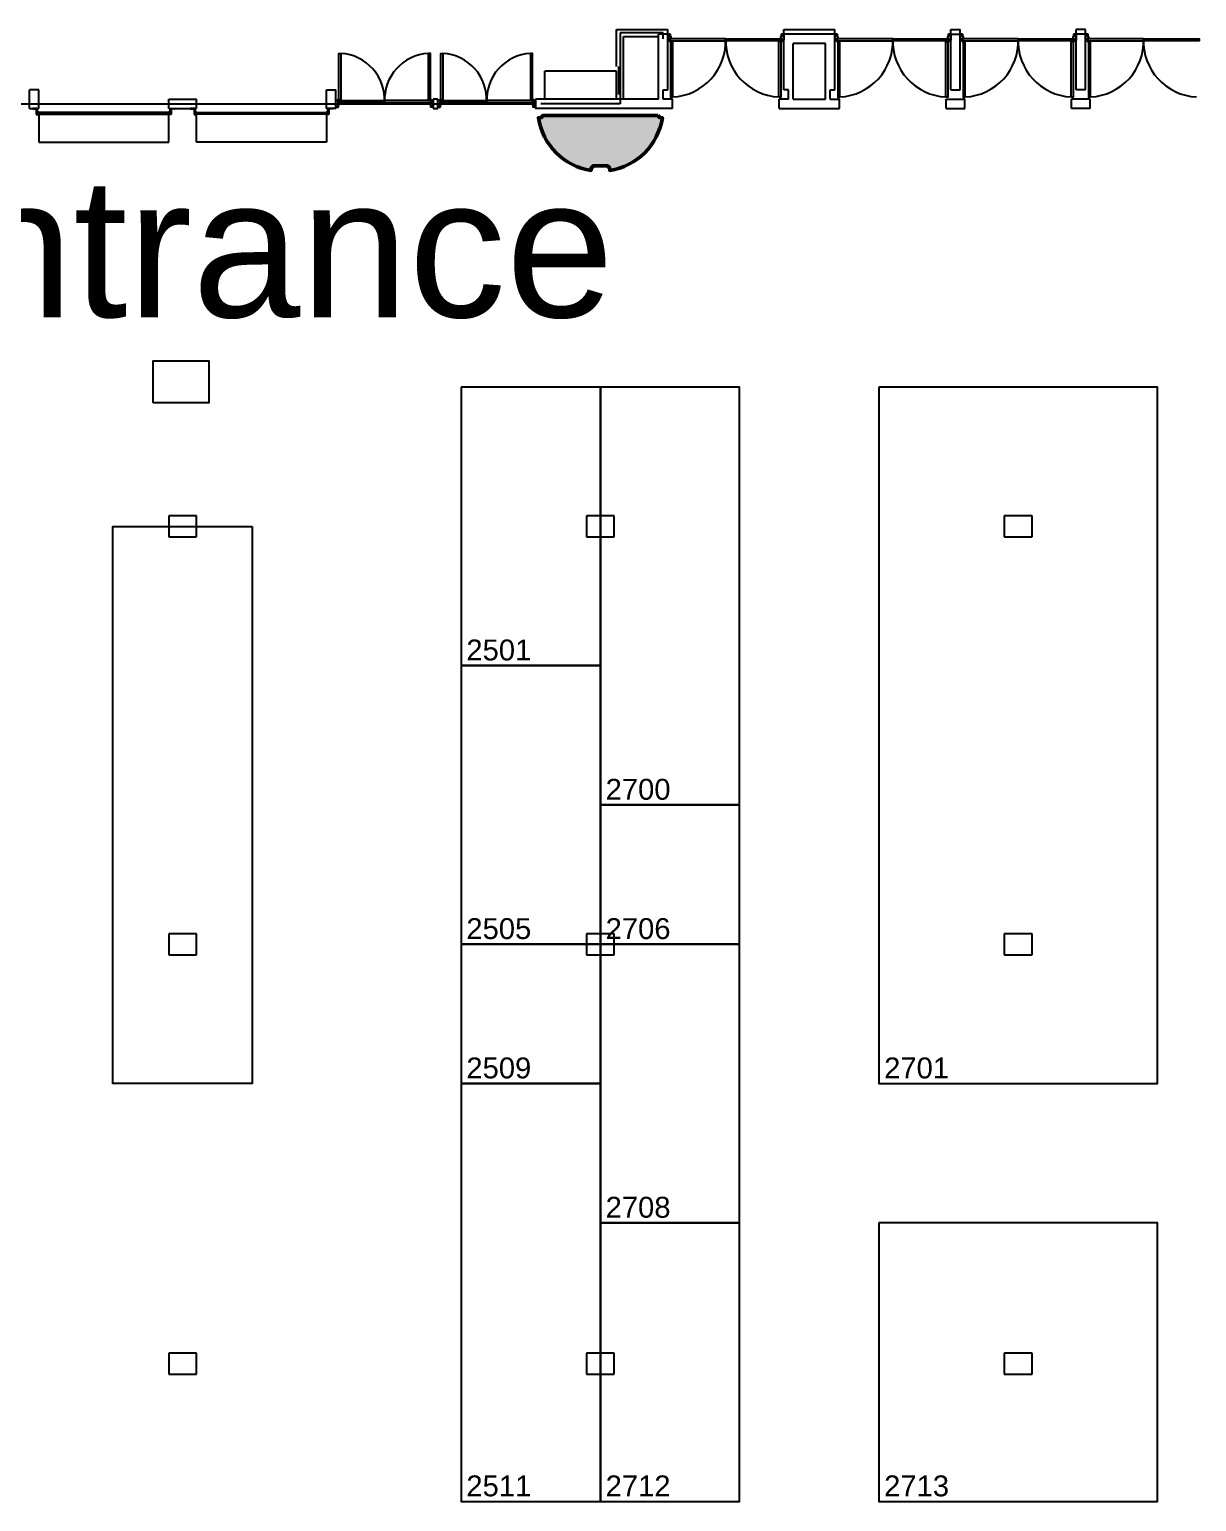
# Model space of a CAD drawing. Extents: x -2543 to 6312, y -522 to 14878.
# Drawn here: x 3948 to 4954, y 11520 to 12788 of the extents above; entities that cross this region are included whole.
import ezdxf

# ---------------------------------------------------------------- set-up
doc = ezdxf.new("R2010")
doc.units = 0
doc.header["$LTSCALE"] = 5000
doc.header["$PDSIZE"] = 1
for name, color, linetype in [('BoothNumber', 7, 'Continuous'), ('BoothOutLine', 7, 'Continuous'), ('DRAWINGLAYER', 7, 'Continuous'), ('show_xref', 7, 'Continuous')]:
    doc.layers.add(name, color=color, linetype=linetype)
doc.layers.add('OCCC Phase V$0$2020sc01$0$L01-northsouth$0$S-CONC-COLS', color=7, linetype='Continuous', lineweight=50)
doc.layers.add('OCCC Phase V$0$2020sc01$0$L01-northsouth$0$S-CONC-SHAD', color=253, linetype='Continuous', lineweight=20)
doc.styles.add('Arial&EBMS', font='Arial', dxfattribs={"height": 1})
doc.styles.add('Arial&EBMS&B', font='Arial', dxfattribs={"height": 1})

# ---------------------------------------------------------------- blocks, each defined once
blk = doc.blocks.new('OCCC Phase V$0$2020sc01$0$L01-northsouth$0$c9h')
at = {"layer": 'OCCC Phase V$0$2020sc01$0$L01-northsouth$0$S-CONC-SHAD'}
h = blk.add_hatch(color=256, dxfattribs=at)
edge = h.paths.add_edge_path()
edge.add_line((6, -49.4), (8, -51.4))
edge.add_line((8, -51.4), (8, -53.4))
edge.add_arc((0, 0), 54, 278.5196, 351.4804)
edge.add_line((53.4, -8), (51.4, -8))
edge.add_line((51.4, -8), (49.4, -6))
edge.add_line((49.4, -6), (49.4, 6))
edge.add_line((49.4, 6), (51.4, 8))
edge.add_line((51.4, 8), (53.4, 8))
edge.add_arc((0, 0), 54, 8.5196, 81.4804)
edge.add_line((8, 53.4), (8, 51.4))
edge.add_line((8, 51.4), (6, 49.4))
edge.add_line((6, 49.4), (6, -49.4))
at = {"layer": 'Defpoints'}
blk.add_point((25, 0), dxfattribs=at)
at = {"layer": 'OCCC Phase V$0$2020sc01$0$L01-northsouth$0$S-CONC-COLS'}
blk.add_lwpolyline([(6, -49.4), (8, -51.4), (8, -53.4, 0.329561), (53.4, -8), (51.4, -8), (49.4, -6), (49.4, 6), (51.4, 8), (53.4, 8, 0.329561), (8, 53.4), (8, 51.4), (6, 49.4)], format="xyb", close=True, dxfattribs=at)
blk = doc.blocks.new('FACILITY_X0000198')
at = {"layer": 'show_xref', "color": 0}
for p, q in [((4454, 12788), (4498, 12788)), ((4454, 12756), (4454, 12788)), ((4494, 12785), (4457, 12785)), ((4457, 12785), (4457, 12724)), ((4460, 12728), (4460, 12782)), ((4460, 12782), (4490, 12782)), ((4490, 12728), (4490, 12784)), ((4498, 12784), (4490, 12784)), ((4494, 12780), (4494, 12785)), ((4498, 12784), (4498, 12788)), ((4498, 12736), (4498, 12784)), ((4498, 12783.5), (4498, 12778.8)), ((4498.1, 12783.5), (4498, 12783.5)), ((4597.9, 12783.5), (4598, 12783.5)), ((4598, 12788), (4642, 12788)), ((4598, 12784), (4598, 12788)), ((4598, 12736), (4598, 12784)), ((4642, 12784), (4598, 12784)), ((4598, 12783.5), (4598, 12778.8)), ((4642, 12784), (4642, 12788)), ((4642, 12736), (4642, 12784)), ((4642, 12783.5), (4642, 12778.8)), ((4642.1, 12783.5), (4642, 12783.5)), ((4741.9, 12783.5), (4742, 12783.5)), ((4742, 12784), (4742, 12788)), ((4742, 12788), (4750, 12788)), ((4742, 12736), (4742, 12784)), ((4742, 12784), (4750, 12784)), ((4742, 12783.5), (4742, 12778.8)), ((4750, 12784), (4750, 12788)), ((4750, 12736), (4750, 12784)), ((4750, 12783.5), (4750, 12778.8)), ((4750.1, 12783.5), (4750, 12783.5)), ((4849.9, 12783.5), (4850, 12783.5)), ((4850, 12784), (4850, 12788)), ((4858, 12788), (4850, 12788)), ((4850, 12736), (4850, 12784)), ((4858, 12784), (4850, 12784)), ((4850, 12783.5), (4850, 12778.8)), ((4858, 12784), (4858, 12788)), ((4858, 12736), (4858, 12784)), ((4858, 12783.5), (4858, 12778.8)), ((4858.1, 12783.5), (4858, 12783.5)), ((4498, 12778.8), (4498.1, 12778.8)), ((4598, 12778.8), (4597.9, 12778.8)), ((4606, 12728), (4606, 12776)), ((4634, 12776), (4606, 12776)), ((4634, 12728), (4634, 12776)), ((4642, 12778.8), (4642.1, 12778.8)), ((4742, 12778.8), (4741.9, 12778.8)), ((4750, 12778.8), (4750.1, 12778.8)), ((4850, 12778.8), (4849.9, 12778.8)), ((4858, 12778.8), (4858.1, 12778.8)), ((4392, 12728), (4392, 12752)), ((4454, 12752), (4392, 12752)), ((4454, 12728), (4454, 12752)), ((4456, 12732), (4456, 12756)), ((3948, 12720), (3948, 12736)), ((3956, 12736), (3948, 12736)), ((3956, 12720), (3956, 12736)), ((4204, 12736), (4212, 12736)), ((4204, 12720), (4204, 12736)), ((4212, 12720), (4212, 12736)), ((4494, 12728), (4494, 12736)), ((4494, 12736), (4498, 12736)), ((4602, 12736), (4598, 12736)), ((4602, 12728), (4602, 12736)), ((4638, 12728), (4638, 12736)), ((4638, 12736), (4642, 12736)), ((4742, 12736), (4750, 12736)), ((4858, 12736), (4850, 12736)), ((3771, 12723.8), (4384, 12723.8)), ((3948, 12720), (3956, 12720)), ((3954.8, 12720), (3950.8, 12720)), ((3950.8, 12720), (3950.8, 12719.8)), ((3950.9, 12719.6), (3954.1, 12719.6)), ((3954, 12719.5), (3953.9, 12719.5)), ((3953.9, 12719.5), (3953.9, 12714.6)), ((3954.2, 12719.5), (3954.1, 12719.5)), ((3954.1, 12719.5), (3954.1, 12716.6)), ((3954.1, 12715.1), (3954.1, 12719.4)), ((3954.4, 12719.4), (3954.4, 12717.1)), ((3954.4, 12717.1), (3954.4, 12719.4)), ((3954.8, 12717), (3954.8, 12720)), ((4068, 12728), (4092, 12728)), ((4068, 12720), (4092, 12720)), ((4069.2, 12717), (4069.2, 12720)), ((4069.2, 12720), (4073.2, 12720)), ((4069.6, 12717.1), (4069.6, 12719.4)), ((4069.6, 12719.4), (4069.6, 12717.1)), ((4069.8, 12719.5), (4069.9, 12719.5)), ((4073.1, 12719.6), (4069.9, 12719.6)), ((4069.9, 12719.5), (4069.9, 12716.6)), ((4069.9, 12715.1), (4069.9, 12719.4)), ((4070, 12719.5), (4070.1, 12719.5)), ((4070.1, 12719.5), (4070.1, 12714.6)), ((4073.2, 12720), (4073.2, 12719.8)), ((4090.8, 12720), (4086.8, 12720)), ((4086.8, 12720), (4086.8, 12719.8)), ((4086.9, 12719.6), (4090.1, 12719.6)), ((4090, 12719.5), (4089.9, 12719.5)), ((4089.9, 12719.5), (4089.9, 12714.6)), ((4090.2, 12719.5), (4090.1, 12719.5)), ((4090.1, 12719.5), (4090.1, 12716.6)), ((4090.1, 12715.1), (4090.1, 12719.4)), ((4090.4, 12717.1), (4090.4, 12719.4)), ((4090.4, 12719.4), (4090.4, 12717.1)), ((4090.8, 12717), (4090.8, 12720)), ((4212, 12720), (4204, 12720)), ((4205.2, 12717), (4205.2, 12720)), ((4205.2, 12720), (4209.2, 12720)), ((4205.6, 12717.1), (4205.6, 12719.4)), ((4205.6, 12719.4), (4205.6, 12717.1)), ((4205.8, 12719.5), (4205.9, 12719.5)), ((4209.1, 12719.6), (4205.9, 12719.6)), ((4205.9, 12719.5), (4205.9, 12716.6)), ((4205.9, 12715.1), (4205.9, 12719.4)), ((4206, 12719.5), (4206.1, 12719.5)), ((4206.1, 12719.5), (4206.1, 12714.6)), ((4209.2, 12720), (4209.2, 12719.8)), ((4212, 12721.6), (4212, 12726.4)), ((4212, 12726.4), (4212.1, 12726.4)), ((4212.1, 12721.6), (4212, 12721.6)), ((4296, 12726.4), (4295.9, 12726.4)), ((4300, 12728), (4296, 12728)), ((4296, 12728), (4296, 12720)), ((4296, 12721.6), (4296, 12726.4)), ((4296, 12720), (4300, 12720)), ((4300, 12720), (4300, 12728)), ((4300, 12726.4), (4300.1, 12726.4)), ((4300, 12721.6), (4300, 12726.4)), ((4384, 12726.4), (4383.9, 12726.4)), ((4383.9, 12721.6), (4384, 12721.6)), ((4384, 12728), (4384, 12720)), ((4490, 12728), (4384, 12728)), ((4384, 12721.6), (4384, 12726.4)), ((4502, 12720), (4384, 12720)), ((4457, 12724), (4388.8, 12724)), ((4502, 12728), (4494, 12728)), ((4502, 12720), (4502, 12728)), ((4602, 12728), (4594, 12728)), ((4594, 12720), (4594, 12728)), ((4594, 12720), (4646, 12720)), ((4606, 12728), (4634, 12728)), ((4638, 12728), (4646, 12728)), ((4646, 12720), (4646, 12728)), ((4738, 12728), (4754, 12728)), ((4738, 12720), (4738, 12728)), ((4738, 12720), (4754, 12720)), ((4754, 12720), (4754, 12728)), ((4846, 12720), (4846, 12728)), ((4862, 12728), (4846, 12728)), ((4862, 12720), (4846, 12720)), ((4862, 12720), (4862, 12728)), ((3953.9, 12714.6), (3955.8, 12714.6)), ((3954.1, 12716.6), (3956, 12716.6)), ((3955.6, 12714.9), (3954.4, 12714.9)), ((3954.5, 12717), (3954.8, 12717)), ((3955.9, 12716.9), (3954.6, 12716.9)), ((3955.8, 12714.6), (3955.8, 12714.8)), ((3956, 12716.6), (3956, 12716.8)), ((4068, 12716.5), (3956, 12716.5)), ((3956, 12716.5), (3956, 12715)), ((3956, 12715), (3956, 12691)), ((3956, 12715), (4068, 12715)), ((4068, 12716.6), (4068, 12716.8)), ((4069.9, 12716.6), (4068, 12716.6)), ((4068, 12715), (4068, 12716.5)), ((4068, 12691), (4068, 12715)), ((4068.1, 12716.9), (4069.4, 12716.9)), ((4068.2, 12714.6), (4068.2, 12714.8)), ((4070.1, 12714.6), (4068.2, 12714.6)), ((4068.4, 12714.9), (4069.6, 12714.9)), ((4069.5, 12717), (4069.2, 12717)), ((4089.9, 12714.6), (4091.8, 12714.6)), ((4090.1, 12716.6), (4092, 12716.6)), ((4091.6, 12714.9), (4090.4, 12714.9)), ((4090.5, 12717), (4090.8, 12717)), ((4091.9, 12716.9), (4090.6, 12716.9)), ((4091.8, 12714.6), (4091.8, 12714.8)), ((4092, 12716.6), (4092, 12716.8)), ((4092, 12716.5), (4204, 12716.5)), ((4092, 12715), (4092, 12716.5)), ((4092, 12691), (4092, 12715)), ((4204, 12715), (4092, 12715)), ((4204, 12716.6), (4204, 12716.8)), ((4205.9, 12716.6), (4204, 12716.6)), ((4204, 12716.5), (4204, 12715)), ((4204, 12715), (4204, 12691)), ((4204.1, 12716.9), (4205.4, 12716.9)), ((4204.2, 12714.6), (4204.2, 12714.8)), ((4206.1, 12714.6), (4204.2, 12714.6)), ((4204.4, 12714.9), (4205.6, 12714.9)), ((4205.5, 12717), (4205.2, 12717)), ((3956, 12691), (4068, 12691)), ((4204, 12691), (4092, 12691)), ((4092, 12369), (4068, 12369)), ((4068, 12369), (4068, 12351)), ((4092, 12351), (4092, 12369)), ((4092, 12369), (4092, 12369)), ((4452, 12369), (4428, 12369)), ((4428, 12369), (4428, 12351)), ((4452, 12351), (4452, 12369)), ((4452, 12369), (4452, 12369)), ((4812, 12369), (4788, 12369)), ((4788, 12369), (4788, 12351)), ((4812, 12351), (4812, 12369)), ((4812, 12369), (4812, 12369)), ((4068, 12351), (4092, 12351)), ((4428, 12351), (4452, 12351)), ((4788, 12351), (4812, 12351)), ((4092, 12009), (4068, 12009)), ((4068, 12009), (4068, 11991)), ((4092, 11991), (4092, 12009)), ((4092, 12009), (4092, 12009)), ((4452, 12009), (4428, 12009)), ((4428, 12009), (4428, 11991)), ((4452, 11991), (4452, 12009)), ((4452, 12009), (4452, 12009)), ((4812, 12009), (4788, 12009)), ((4788, 12009), (4788, 11991)), ((4812, 11991), (4812, 12009)), ((4812, 12009), (4812, 12009)), ((4068, 11991), (4092, 11991)), ((4428, 11991), (4452, 11991)), ((4788, 11991), (4812, 11991)), ((4092, 11647.8), (4068, 11647.8)), ((4068, 11647.8), (4068, 11629.8)), ((4092, 11629.8), (4092, 11647.8)), ((4092, 11647.8), (4092, 11647.8)), ((4452, 11647.8), (4428, 11647.8)), ((4428, 11647.8), (4428, 11629.8)), ((4452, 11629.8), (4452, 11647.8)), ((4452, 11647.8), (4452, 11647.8)), ((4812, 11647.8), (4788, 11647.8)), ((4788, 11647.8), (4788, 11629.8)), ((4812, 11629.8), (4812, 11647.8)), ((4812, 11647.8), (4812, 11647.8)), ((4068, 11629.8), (4092, 11629.8)), ((4428, 11629.8), (4452, 11629.8)), ((4788, 11629.8), (4812, 11629.8))]:
    blk.add_line(p, q, dxfattribs=at)
at = {"layer": 'show_xref', "color": 0, "linetype": 'Continuous'}
for p, q in [((4068, 12720), (4068, 12728)), ((4092, 12720), (4092, 12728))]:
    blk.add_line(p, q, dxfattribs=at)
at = {"layer": 'show_xref', "color": 0}
for points in [[(4498.1, 12783.9, -0.414214), (4498.2, 12784), (4499.9, 12784, -0.414214), (4500, 12783.9), (4500, 12782), (4500.5, 12782, -0.414214), (4500.6, 12781.9), (4500.6, 12780.4, -0.414214), (4500.5, 12780.2), (4500, 12780.2), (4500, 12778.4, -0.414214), (4499.9, 12778.2), (4498.2, 12778.2, -0.414214), (4498.1, 12778.4), (4498.1, 12778.8), (4498.2, 12778.8), (4498.2, 12778.4), (4499.9, 12778.4), (4499.9, 12780.4), (4500.5, 12780.4), (4500.5, 12781.9), (4499.9, 12781.9), (4499.9, 12783.9), (4498.2, 12783.9), (4498.2, 12783.5), (4498.1, 12783.5)], [(4597.9, 12783.9, 0.414214), (4597.8, 12784), (4596.1, 12784, 0.414214), (4596, 12783.9), (4596, 12782), (4595.5, 12782, 0.414214), (4595.4, 12781.9), (4595.4, 12780.4, 0.414214), (4595.5, 12780.2), (4596, 12780.2), (4596, 12778.4, 0.414214), (4596.1, 12778.2), (4597.8, 12778.2, 0.414214), (4597.9, 12778.4), (4597.9, 12778.8), (4597.8, 12778.8), (4597.8, 12778.4), (4596.1, 12778.4), (4596.1, 12780.4), (4595.5, 12780.4), (4595.5, 12781.9), (4596.1, 12781.9), (4596.1, 12783.9), (4597.8, 12783.9), (4597.8, 12783.5), (4597.9, 12783.5)], [(4642.1, 12783.9, -0.414214), (4642.2, 12784), (4643.9, 12784, -0.414214), (4644, 12783.9), (4644, 12782), (4644.5, 12782, -0.414214), (4644.6, 12781.9), (4644.6, 12780.4, -0.414214), (4644.5, 12780.2), (4644, 12780.2), (4644, 12778.4, -0.414214), (4643.9, 12778.2), (4642.2, 12778.2, -0.414214), (4642.1, 12778.4), (4642.1, 12778.8), (4642.2, 12778.8), (4642.2, 12778.4), (4643.9, 12778.4), (4643.9, 12780.4), (4644.5, 12780.4), (4644.5, 12781.9), (4643.9, 12781.9), (4643.9, 12783.9), (4642.2, 12783.9), (4642.2, 12783.5), (4642.1, 12783.5)], [(4741.9, 12783.9, 0.414214), (4741.8, 12784), (4740.1, 12784, 0.414214), (4740, 12783.9), (4740, 12782), (4739.5, 12782, 0.414214), (4739.4, 12781.9), (4739.4, 12780.4, 0.414214), (4739.5, 12780.2), (4740, 12780.2), (4740, 12778.4, 0.414214), (4740.1, 12778.2), (4741.8, 12778.2, 0.414214), (4741.9, 12778.4), (4741.9, 12778.8), (4741.8, 12778.8), (4741.8, 12778.4), (4740.1, 12778.4), (4740.1, 12780.4), (4739.5, 12780.4), (4739.5, 12781.9), (4740.1, 12781.9), (4740.1, 12783.9), (4741.8, 12783.9), (4741.8, 12783.5), (4741.9, 12783.5)], [(4750.1, 12783.9, -0.414214), (4750.2, 12784), (4751.9, 12784, -0.414214), (4752, 12783.9), (4752, 12782), (4752.5, 12782, -0.414214), (4752.6, 12781.9), (4752.6, 12780.4, -0.414214), (4752.5, 12780.2), (4752, 12780.2), (4752, 12778.4, -0.414214), (4751.9, 12778.2), (4750.2, 12778.2, -0.414214), (4750.1, 12778.4), (4750.1, 12778.8), (4750.2, 12778.8), (4750.2, 12778.4), (4751.9, 12778.4), (4751.9, 12780.4), (4752.5, 12780.4), (4752.5, 12781.9), (4751.9, 12781.9), (4751.9, 12783.9), (4750.2, 12783.9), (4750.2, 12783.5), (4750.1, 12783.5)], [(4849.9, 12783.9, 0.414214), (4849.8, 12784), (4848.1, 12784, 0.414214), (4848, 12783.9), (4848, 12782), (4847.5, 12782, 0.414214), (4847.4, 12781.9), (4847.4, 12780.4, 0.414214), (4847.5, 12780.2), (4848, 12780.2), (4848, 12778.4, 0.414214), (4848.1, 12778.2), (4849.8, 12778.2, 0.414214), (4849.9, 12778.4), (4849.9, 12778.8), (4849.8, 12778.8), (4849.8, 12778.4), (4848.1, 12778.4), (4848.1, 12780.4), (4847.5, 12780.4), (4847.5, 12781.9), (4848.1, 12781.9), (4848.1, 12783.9), (4849.8, 12783.9), (4849.8, 12783.5), (4849.9, 12783.5)], [(4858.1, 12783.9, -0.414214), (4858.2, 12784), (4859.9, 12784, -0.414214), (4860, 12783.9), (4860, 12782), (4860.5, 12782, -0.414214), (4860.6, 12781.9), (4860.6, 12780.4, -0.414214), (4860.5, 12780.2), (4860, 12780.2), (4860, 12778.4, -0.414214), (4859.9, 12778.2), (4858.2, 12778.2, -0.414214), (4858.1, 12778.4), (4858.1, 12778.8), (4858.2, 12778.8), (4858.2, 12778.4), (4859.9, 12778.4), (4859.9, 12780.4), (4860.5, 12780.4), (4860.5, 12781.9), (4859.9, 12781.9), (4859.9, 12783.9), (4858.2, 12783.9), (4858.2, 12783.5), (4858.1, 12783.5)], [(4212.1, 12721.2, 0.414214), (4212.3, 12721.1), (4213.9, 12721.1, 0.414214), (4214, 12721.2), (4214, 12723.1), (4214.5, 12723.1, 0.414214), (4214.6, 12723.2), (4214.6, 12724.8, 0.414214), (4214.5, 12724.9), (4214, 12724.9), (4214, 12726.8, 0.414214), (4213.9, 12726.9), (4212.3, 12726.9, 0.414214), (4212.1, 12726.8), (4212.1, 12726.4), (4212.3, 12726.4), (4212.3, 12726.8), (4213.9, 12726.8), (4213.9, 12724.8), (4214.5, 12724.8), (4214.5, 12723.2), (4213.9, 12723.2), (4213.9, 12721.2), (4212.3, 12721.2), (4212.3, 12721.6), (4212.1, 12721.6)], [(4295.9, 12721.2, -0.414214), (4295.8, 12721.1), (4294.1, 12721.1, -0.414214), (4294, 12721.2), (4294, 12723.1), (4293.5, 12723.1, -0.414214), (4293.4, 12723.2), (4293.4, 12724.8, -0.414214), (4293.5, 12724.9), (4294, 12724.9), (4294, 12726.8, -0.414214), (4294.1, 12726.9), (4295.8, 12726.9, -0.414214), (4295.9, 12726.8), (4295.9, 12726.4), (4295.8, 12726.4), (4295.8, 12726.8), (4294.1, 12726.8), (4294.1, 12724.8), (4293.5, 12724.8), (4293.5, 12723.2), (4294.1, 12723.2), (4294.1, 12721.2), (4295.8, 12721.2), (4295.8, 12721.6), (4295.9, 12721.6)], [(4300.1, 12721.2, 0.414214), (4300.2, 12721.1), (4301.9, 12721.1, 0.414214), (4302, 12721.2), (4302, 12723.1), (4302.5, 12723.1, 0.414214), (4302.6, 12723.2), (4302.6, 12724.8, 0.414214), (4302.5, 12724.9), (4302, 12724.9), (4302, 12726.8, 0.414214), (4301.9, 12726.9), (4300.2, 12726.9, 0.414214), (4300.1, 12726.8), (4300.1, 12726.4), (4300.2, 12726.4), (4300.2, 12726.8), (4301.9, 12726.8), (4301.9, 12724.8), (4302.5, 12724.8), (4302.5, 12723.2), (4301.9, 12723.2), (4301.9, 12721.2), (4300.2, 12721.2), (4300.2, 12721.6), (4300.1, 12721.6)], [(4383.9, 12721.2, -0.414214), (4383.8, 12721.1), (4382.1, 12721.1, -0.414214), (4382, 12721.2), (4382, 12723.1), (4381.5, 12723.1, -0.414214), (4381.4, 12723.2), (4381.4, 12724.8, -0.414214), (4381.5, 12724.9), (4382, 12724.9), (4382, 12726.8, -0.414214), (4382.1, 12726.9), (4383.8, 12726.9, -0.414214), (4383.9, 12726.8), (4383.9, 12726.4), (4383.8, 12726.4), (4383.8, 12726.8), (4382.1, 12726.8), (4382.1, 12724.8), (4381.5, 12724.8), (4381.5, 12723.2), (4382.1, 12723.2), (4382.1, 12721.2), (4383.8, 12721.2), (4383.8, 12721.6), (4383.9, 12721.6)]]:
    blk.add_lwpolyline(points, format="xyb", close=True, dxfattribs=at)
for points in [[(4547.9, 12780), (4500.1, 12780), (4500.1, 12778.2), (4547.9, 12778.2)], [(4502.3, 12729.8), (4502.3, 12777.7), (4500.5, 12777.7), (4500.5, 12729.8)], [(4548.1, 12780), (4595.9, 12780), (4595.9, 12778.2), (4548.1, 12778.2)], [(4593.7, 12729.8), (4593.7, 12777.7), (4595.5, 12777.7), (4595.5, 12729.8)], [(4691.9, 12780), (4644.1, 12780), (4644.1, 12778.2), (4691.9, 12778.2)], [(4646.3, 12729.8), (4646.3, 12777.7), (4644.5, 12777.7), (4644.5, 12729.8)], [(4692.1, 12780), (4739.9, 12780), (4739.9, 12778.2), (4692.1, 12778.2)], [(4737.7, 12729.8), (4737.7, 12777.7), (4739.5, 12777.7), (4739.5, 12729.8)], [(4799.9, 12780), (4752.1, 12780), (4752.1, 12778.2), (4799.9, 12778.2)], [(4754.3, 12729.8), (4754.3, 12777.7), (4752.5, 12777.7), (4752.5, 12729.8)], [(4800.1, 12780), (4847.9, 12780), (4847.9, 12778.2), (4800.1, 12778.2)], [(4845.7, 12729.8), (4845.7, 12777.7), (4847.5, 12777.7), (4847.5, 12729.8)], [(4907.9, 12780), (4860.1, 12780), (4860.1, 12778.2), (4907.9, 12778.2)], [(4862.3, 12729.8), (4862.3, 12777.7), (4860.5, 12777.7), (4860.5, 12729.8)], [(4908.1, 12780), (4955.9, 12780), (4955.9, 12778.2), (4908.1, 12778.2)], [(4216.3, 12767.3), (4216.3, 12727.4), (4214.5, 12727.4), (4214.5, 12767.3)], [(4291.7, 12767.3), (4291.7, 12727.4), (4293.5, 12727.4), (4293.5, 12767.3)], [(4304.3, 12767.3), (4304.3, 12727.4), (4302.5, 12727.4), (4302.5, 12767.3)], [(4379.7, 12767.3), (4379.7, 12727.4), (4381.5, 12727.4), (4381.5, 12767.3)], [(4253.9, 12725.1), (4214.1, 12725.1), (4214.1, 12726.9), (4253.9, 12726.9)], [(4254.1, 12725.1), (4293.9, 12725.1), (4293.9, 12726.9), (4254.1, 12726.9)], [(4341.9, 12725.1), (4302.1, 12725.1), (4302.1, 12726.9), (4341.9, 12726.9)], [(4342.1, 12725.1), (4381.9, 12725.1), (4381.9, 12726.9), (4342.1, 12726.9)]]:
    blk.add_lwpolyline(points, close=True, dxfattribs=at)
for centre in [(4500, 12777.8), (4596, 12777.8), (4644, 12777.8), (4740, 12777.8), (4752, 12777.8), (4848, 12777.8), (4860, 12777.8), (4214, 12727.4), (4294, 12727.4), (4302, 12727.4), (4382, 12727.4)]:
    blk.add_circle(centre, 0.375, dxfattribs=at)
for centre, radius, start, end in [((4500, 12777.8), 48, 272.689, 2.689), ((4596, 12777.8), 48, 177.311, 267.311), ((4644, 12777.8), 48, 272.689, 2.689), ((4740, 12777.8), 48, 177.311, 267.311), ((4752, 12777.8), 48, 272.689, 2.689), ((4848, 12777.8), 48, 177.311, 267.311), ((4860, 12777.8), 48, 272.689, 2.689), ((4956, 12777.8), 48, 177.311, 267.311), ((4214, 12727.4), 40, 356.773, 86.773), ((4294, 12727.4), 40, 93.227, 183.227), ((4302, 12727.4), 40, 356.773, 86.773), ((4382, 12727.4), 40, 93.227, 183.227), ((3950.9, 12719.8), 0.125, 180, 270), ((3954, 12719.4), 0.125, 0, 90), ((3954.1, 12719.4), 0.25, 0, 90), ((3954.2, 12719.4), 0.125, 0, 90), ((4069.9, 12719.4), 0.25, 90, 180), ((4069.8, 12719.4), 0.125, 90, 180), ((4070, 12719.4), 0.125, 90, 180), ((4073.1, 12719.8), 0.125, 270, 0), ((4086.9, 12719.8), 0.125, 180, 270), ((4090, 12719.4), 0.125, 0, 90), ((4090.1, 12719.4), 0.25, 0, 90), ((4090.2, 12719.4), 0.125, 0, 90), ((4205.9, 12719.4), 0.25, 90, 180), ((4205.8, 12719.4), 0.125, 90, 180), ((4206, 12719.4), 0.125, 90, 180), ((4209.1, 12719.8), 0.125, 270, 0), ((3954.4, 12715.1), 0.25, 180, 270), ((3954.5, 12717.1), 0.125, 180, 270), ((3954.6, 12717.1), 0.25, 180, 270), ((3955.6, 12714.8), 0.125, 0, 90), ((3955.9, 12716.8), 0.125, 0, 90), ((4068.1, 12716.8), 0.125, 90, 180), ((4068.4, 12714.8), 0.125, 90, 180), ((4069.4, 12717.1), 0.25, 270, 0), ((4069.5, 12717.1), 0.125, 270, 0), ((4069.6, 12715.1), 0.25, 270, 0), ((4090.4, 12715.1), 0.25, 180, 270), ((4090.6, 12717.1), 0.25, 180, 270), ((4090.5, 12717.1), 0.125, 180, 270), ((4091.6, 12714.8), 0.125, 0, 90), ((4091.9, 12716.8), 0.125, 0, 90), ((4204.1, 12716.8), 0.125, 90, 180), ((4204.4, 12714.8), 0.125, 90, 180), ((4205.4, 12717.1), 0.25, 270, 0), ((4205.5, 12717.1), 0.125, 270, 0), ((4205.6, 12715.1), 0.25, 270, 0)]:
    blk.add_arc(centre, radius, start, end, dxfattribs=at)
for p in [(4500, 12778.2), (4596, 12778.2), (4644, 12778.2), (4740, 12778.2), (4752, 12778.2), (4848, 12778.2), (4860, 12778.2), (4214, 12726.9), (4254, 12726.9), (4294, 12726.9), (4302, 12726.9), (4342, 12726.9), (4382, 12726.9)]:
    blk.add_point(p, dxfattribs=at)
at = {"layer": 'show_xref', "color": 0, "xscale": -1, "rotation": 90.0000001836389}
blk.add_blockref('OCCC Phase V$0$2020sc01$0$L01-northsouth$0$c9h', (4440, 12720), dxfattribs=at)

msp = doc.modelspace()

# ---------------------------------------------------------------- linework, layer by layer
at = {"layer": 'BoothOutLine'}
for points in [[(4320, 12480), (4320, 12240), (4440, 12240), (4440, 12480), (4320, 12480)], [(4440, 12480), (4440, 12120), (4560, 12120), (4560, 12480), (4440, 12480)], [(4680, 12480), (4680, 11880), (4920, 11880), (4920, 12480), (4680, 12480)], [(4320, 12240), (4320, 12000), (4440, 12000), (4440, 12240), (4320, 12240)], [(4440, 12120), (4440, 12000), (4560, 12000), (4560, 12120), (4440, 12120)], [(4320, 12000), (4320, 11880), (4440, 11880), (4440, 12000), (4320, 12000)], [(4440, 12000), (4440, 11760), (4560, 11760), (4560, 12000), (4440, 12000)], [(4320, 11880), (4320, 11520), (4440, 11520), (4440, 11880), (4320, 11880)], [(4440, 11760), (4440, 11520), (4560, 11520), (4560, 11760), (4440, 11760)], [(4680, 11760), (4680, 11520), (4920, 11520), (4920, 11760), (4680, 11760)]]:
    msp.add_lwpolyline(points, close=True, dxfattribs=at)
at = {"layer": 'DRAWINGLAYER'}
for points in [[(4054.712442, 12466.448717), (4054.712442, 12502.44), (4102.72, 12502.44), (4102.72, 12466.448717)], [(4140, 12360), (4140, 11880), (4020, 11880), (4020, 12360)]]:
    msp.add_lwpolyline(points, close=True, dxfattribs=at)

# ---------------------------------------------------------------- block references
msp.add_blockref('FACILITY_X0000198', (0, 0))

# ---------------------------------------------------------------- texts
at = {"layer": 'BoothNumber', "style": 'Arial&EBMS'}
for s, p in [('2501', (4324.5, 12244.5)), ('2700', (4444.5, 12124.5)), ('2505', (4324.5, 12004.5)), ('2706', (4444.5, 12004.5)), ('2509', (4324.5, 11884.5)), ('2701', (4684.5, 11884.5)), ('2708', (4444.5, 11764.5)), ('2511', (4324.5, 11524.5)), ('2712', (4444.5, 11524.5)), ('2713', (4684.5, 11524.5))]:
    msp.add_text(s, height=18, dxfattribs=at).set_placement(p)
at = {"layer": 'DRAWINGLAYER', "color": 178, "true_color": 0x000000, "style": 'Arial&EBMS&B'}
msp.add_text('Entrance', height=120, dxfattribs=at).set_placement((3780.912062, 12540.16048))

doc.saveas('drawing.dxf')
